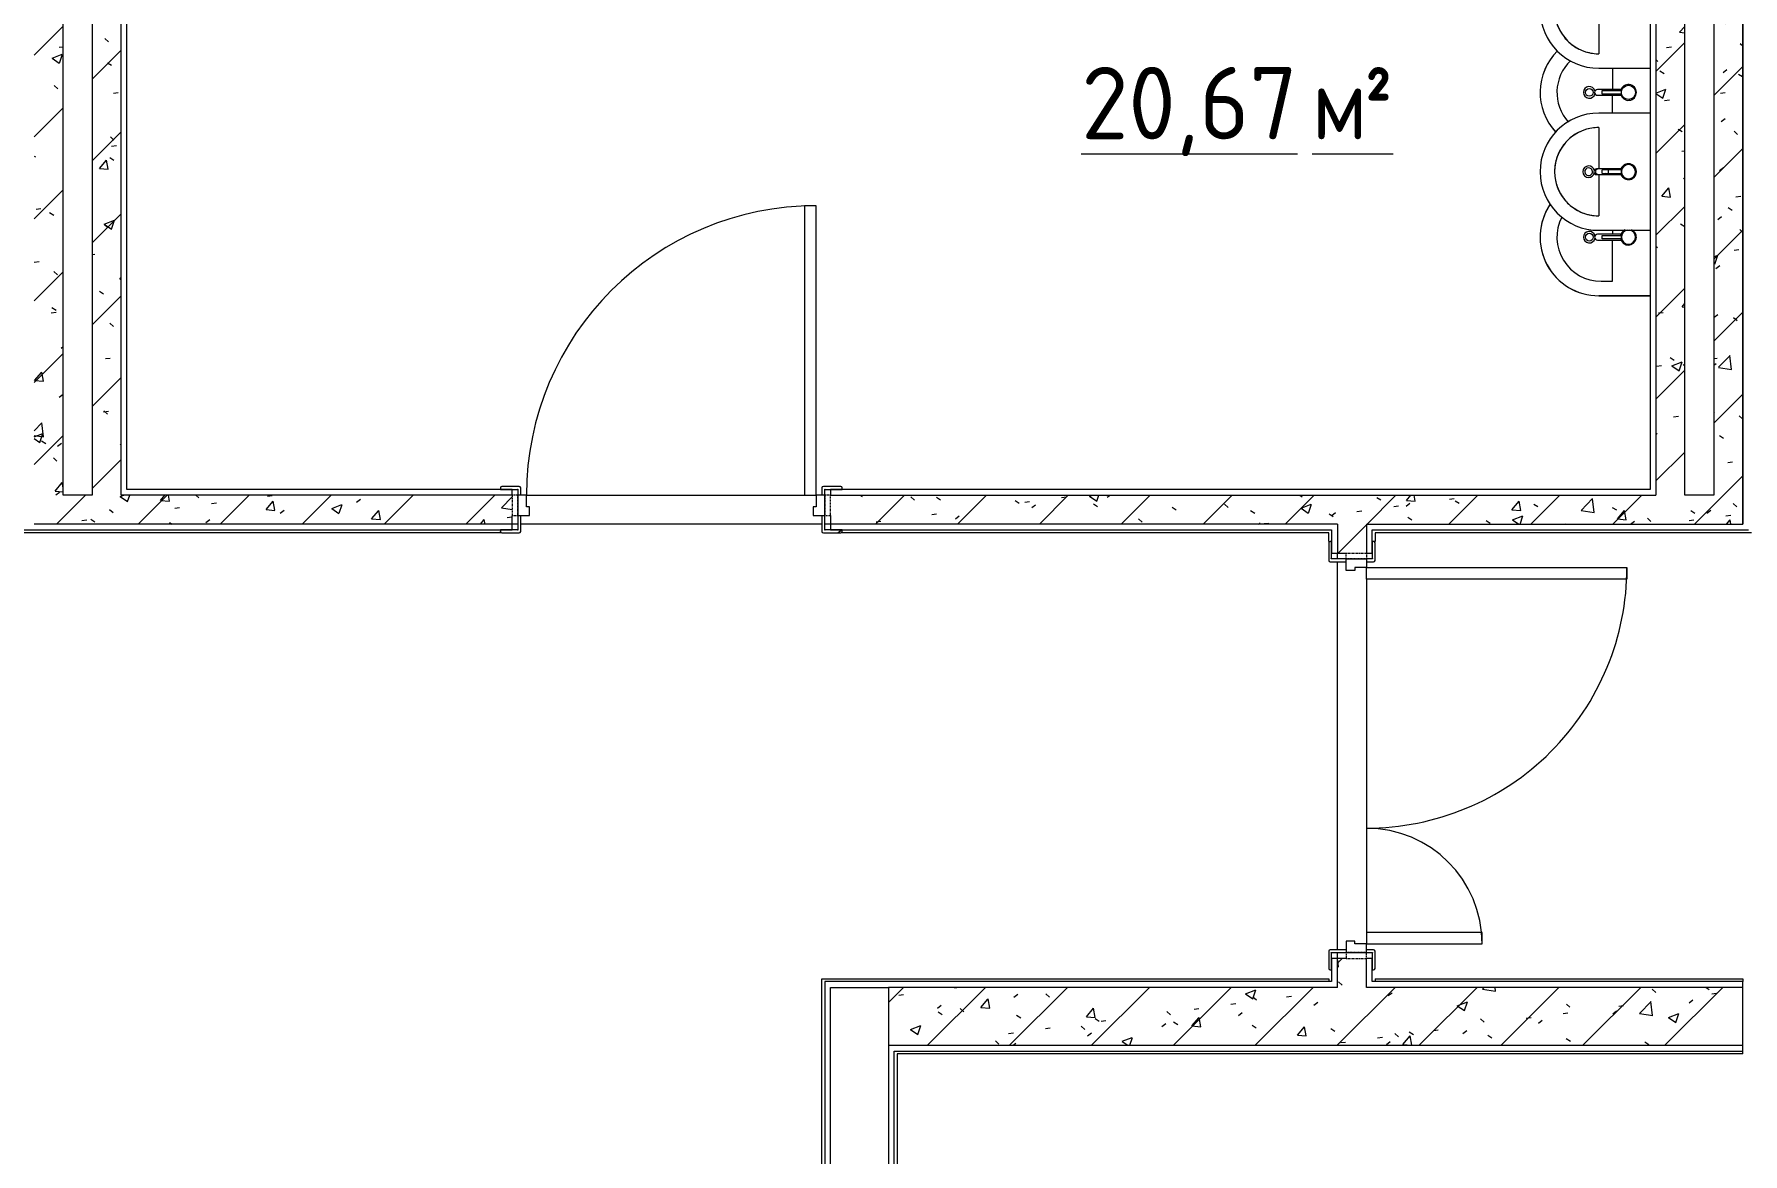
# Model space of a CAD drawing. Header units: millimetres. Extents: x -584918 to 2941280, y 3000189 to 4229862.
# Drawn here: x -445285 to -439385, y 3677900 to 3681767 of the extents above; entities that cross this region are included whole.
import ezdxf

# ---------------------------------------------------------------- set-up
doc = ezdxf.new("R2010")
doc.units = ezdxf.units.MM
doc.linetypes.add('ASVP_Невидимые', pattern=[5, 3, -2])
for name, color, linetype, lineweight in [('Двери', 7, 'Continuous', 0), ('Марки помещений', 7, 'Continuous', 0), ('Обобщенные модели', 7, 'Continuous', 0), ('Перекрытие', 7, 'Continuous', 0), ('Сантехника', 7, 'Continuous', 0), ('Стены внутренние', 7, 'Continuous', 0), ('Стены несущие', 7, 'Continuous', 0), ('Стены отделка', 7, 'Continuous', 0)]:
    doc.layers.add(name, color=color, linetype=linetype, lineweight=lineweight)
doc.styles.add('GOST Common_2', font='', dxfattribs={"height": 500})
doc.styles.add('GOST Common_3', font='', dxfattribs={"width": 0.9, "height": 500})
doc.styles.get('GOST Common_2').set_extended_font_data('GOST Common')
doc.styles.get('GOST Common_3').set_extended_font_data('GOST Common')
pattern_1 = [(45, (-437515.92, 3663725.22), (-141.4214, 141.4214), [])]
pattern_2 = [(50, (-437515.92, 3663725.22), (364.368, -31.8783), [38.1, -419.1]), (355, (-437515.92, 3663725.2), (-70.486, 382.1133), [30.48, -335.28]), (100.451, (-437485.56, 3663722.56), (293.885, 350.2334), [32.38, -356.18]), (46.184, (-437515.92, 3663826.8), (542.1585, -84.086), [57.15, -628.65]), (96.636, (-437470.74, 3663819.8), (474.805, 494.855), [48.57, -534.27]), (351.184, (-437515.9, 3663826.8), (474.81, 494.85), [45.72, -502.92]), (21, (-437465.12, 3663801.42), (303.2285, -204.5305), [38.1, -419.1]), (326, (-437465.12, 3663801.4), (123.604, 368.376), [30.48, -335.28]), (71.451, (-437439.86, 3663784.37), (426.834, 163.843), [32.38, -356.18]), (37.5, (-437515.92, 3663725.22), (6.17665, 169.11015), [16.764, -314.452, 16.764, -323.596, -336.55]), (37.5, (-437515.92, 3663725.22), (6.17665, 169.11015), [-671.576, 16.764, -319.786]), (7.5, (-437515.92, 3663725.22), (133.6389, 200.3615), [16.764, -177.292, 16.764, -306.832, -128.27]), (7.5, (-437515.92, 3663725.22), (133.6389, 200.3615), [-517.652, 16.764, -111.506]), (327.5, (-437629.21, 3663725.22), (271.1818, -11.4584), [16.764, -110.236, 16.764, -379.476, -525.78]), (327.5, (-437629.21, 3663725.22), (271.1818, -11.4584), [-523.24, 16.764, -509.016]), (317.5, (-437680, 3663725.22), (296.2585, 50.8528), [16.764, -148.336, 16.764, -246.38, -373.38]), (317.5, (-437680, 3663725.22), (296.2585, 50.8528), [-428.244, 16.764, -356.616])]

# ---------------------------------------------------------------- blocks, each defined once
blk = doc.blocks.new('ADSK_УмывальникДетский_Полукруглый_Керамический_ГОСТ30493-96 _ копия - 2-ой величины-V109-АР Этаж 01')
at = {"layer": 'Сантехника', "color": 9, "true_color": 0xe1b7aa}
for p, q in [((-2189.1, 18329.2), (-2366.6, 18329.2)), ((-2366.6, 18279.2), (-2366.6, 18136.6)), ((-2366.6, 18116.6), (-2366.6, 17974.2)), ((-2366.6, 17924.2), (-2189.1, 17924.2))]:
    blk.add_line(p, q, dxfattribs=at)
at = {"layer": 'Сантехника', "color": 9, "true_color": 0xe1b7aa, "flags": 128}
blk.add_lwpolyline([(-2366.6, 18279.2), (-2372.7, 18279), (-2378.8, 18278.7), (-2384.9, 18278.1), (-2390.9, 18277.2), (-2396.9, 18276.1), (-2402.9, 18274.8), (-2408.7, 18273.2), (-2414.6, 18271.4), (-2420.3, 18269.4), (-2426, 18267.1), (-2431.6, 18264.6), (-2437, 18261.9), (-2442.4, 18259), (-2447.6, 18255.9), (-2452.7, 18252.5), (-2457.7, 18249), (-2462.5, 18245.2), (-2467.2, 18241.3), (-2471.7, 18237.2), (-2476, 18232.9), (-2480.2, 18228.4), (-2484.1, 18223.8), (-2487.9, 18219), (-2491.5, 18214.1), (-2494.9, 18209.1), (-2498.1, 18203.9), (-2501.1, 18198.5), (-2503.9, 18193.1), (-2506.4, 18187.6), (-2508.7, 18181.9), (-2510.8, 18176.2), (-2512.7, 18170.4), (-2514.3, 18164.5), (-2515.7, 18158.6), (-2516.9, 18152.6), (-2517.8, 18146.5), (-2518.5, 18140.5), (-2518.9, 18134.4), (-2519.1, 18128.3), (-2519, 18122.2), (-2518.7, 18116.1), (-2518.2, 18110), (-2517.4, 18104), (-2516.4, 18098), (-2515.1, 18092), (-2513.6, 18086.1), (-2511.9, 18080.3), (-2509.9, 18074.5), (-2507.7, 18068.8), (-2505.3, 18063.2), (-2502.6, 18057.7), (-2499.8, 18052.3), (-2496.7, 18047.1), (-2493.4, 18041.9), (-2489.9, 18036.9), (-2486.2, 18032.1), (-2482.3, 18027.3), (-2478.3, 18022.8), (-2474, 18018.4), (-2469.6, 18014.2), (-2465, 18010.2), (-2460.3, 18006.3), (-2455.4, 18002.7), (-2450.4, 17999.2), (-2445.2, 17996), (-2439.9, 17992.9), (-2434.5, 17990.1), (-2429, 17987.5), (-2423.4, 17985.1), (-2417.7, 17983), (-2411.9, 17981), (-2406, 17979.3), (-2400.1, 17977.9), (-2394.1, 17976.7), (-2388.1, 17975.7), (-2382.1, 17974.9), (-2376, 17974.4), (-2369.9, 17974.2), (-2366.6, 17974.2)], dxfattribs=at)
at = {"layer": 'Сантехника', "color": 9, "true_color": 0xe1b7aa}
for centre, radius, start, end in [((-2366.6, 18126.7), 202.5, 90, 270), ((-2366.6, 18126.7), 152.5, 90, 270), ((-2401.6, 18126.7), 20, 90, 270), ((-2401.6, 18126.7), 20, 15, 90), ((-2401.6, 18126.7), 20, 270, 345)]:
    blk.add_arc(centre, radius, start, end, dxfattribs=at)
blk = doc.blocks.new('ADSK_УмывальникДетский_Полукруглый_Керамический_ГОСТ30493-96 _ копия - 2-ой величины-V112-АР Этаж 01')
at = {"layer": 'Сантехника', "color": 9, "true_color": 0xe1b7aa}
for p, q in [((-2189.1, 17769.2), (-2366.6, 17769.2)), ((-2366.6, 17719.2), (-2366.6, 17576.6)), ((-2366.6, 17556.7), (-2366.6, 17414.2)), ((-2366.6, 17364.2), (-2189.1, 17364.2))]:
    blk.add_line(p, q, dxfattribs=at)
at = {"layer": 'Сантехника', "color": 9, "true_color": 0xe1b7aa, "flags": 128}
blk.add_lwpolyline([(-2366.6, 17719.2), (-2372.7, 17719), (-2378.8, 17718.7), (-2384.9, 17718.1), (-2390.9, 17717.2), (-2396.9, 17716.1), (-2402.9, 17714.8), (-2408.7, 17713.2), (-2414.6, 17711.4), (-2420.3, 17709.4), (-2426, 17707.1), (-2431.6, 17704.6), (-2437, 17701.9), (-2442.4, 17699), (-2447.6, 17695.9), (-2452.7, 17692.5), (-2457.7, 17689), (-2462.5, 17685.2), (-2467.2, 17681.3), (-2471.7, 17677.2), (-2476, 17672.9), (-2480.2, 17668.4), (-2484.1, 17663.8), (-2487.9, 17659), (-2491.5, 17654.1), (-2494.9, 17649.1), (-2498.1, 17643.9), (-2501.1, 17638.5), (-2503.9, 17633.1), (-2506.4, 17627.6), (-2508.7, 17621.9), (-2510.8, 17616.2), (-2512.7, 17610.4), (-2514.3, 17604.5), (-2515.7, 17598.6), (-2516.9, 17592.6), (-2517.8, 17586.5), (-2518.5, 17580.5), (-2518.9, 17574.4), (-2519.1, 17568.3), (-2519, 17562.2), (-2518.7, 17556.1), (-2518.2, 17550), (-2517.4, 17544), (-2516.4, 17538), (-2515.1, 17532), (-2513.6, 17526.1), (-2511.9, 17520.3), (-2509.9, 17514.5), (-2507.7, 17508.8), (-2505.3, 17503.2), (-2502.6, 17497.7), (-2499.8, 17492.3), (-2496.7, 17487.1), (-2493.4, 17481.9), (-2489.9, 17476.9), (-2486.2, 17472.1), (-2482.3, 17467.3), (-2478.3, 17462.8), (-2474, 17458.4), (-2469.6, 17454.2), (-2465, 17450.2), (-2460.3, 17446.3), (-2455.4, 17442.7), (-2450.4, 17439.2), (-2445.2, 17436), (-2439.9, 17432.9), (-2434.5, 17430.1), (-2429, 17427.5), (-2423.4, 17425.1), (-2417.7, 17423), (-2411.9, 17421), (-2406, 17419.3), (-2400.1, 17417.9), (-2394.1, 17416.7), (-2388.1, 17415.7), (-2382.1, 17414.9), (-2376, 17414.4), (-2369.9, 17414.2), (-2366.6, 17414.2)], dxfattribs=at)
at = {"layer": 'Сантехника', "color": 9, "true_color": 0xe1b7aa}
for centre, radius, start, end in [((-2366.6, 17566.7), 202.5, 90, 270), ((-2366.6, 17566.7), 152.5, 90, 270), ((-2401.6, 17566.7), 20, 90, 270), ((-2401.6, 17566.7), 20, 15, 90), ((-2401.6, 17566.7), 20, 270, 345)]:
    blk.add_arc(centre, radius, start, end, dxfattribs=at)
blk = doc.blocks.new('ADSK_Смеситель_ГОСТ25809-96 - Для умывальника_Однорукояточный-V113-АР Этаж 01')
at = {"layer": 'Сантехника', "color": 253, "true_color": 0xaaaaaa}
for p, q in [((-2370.2, 17576.7), (-2374.1, 17576.7)), ((-2374.1, 17556.7), (-2370.2, 17556.7)), ((-2347.5, 17576.7), (-2370.2, 17576.7)), ((-2370.2, 17556.7), (-2347.5, 17556.7)), ((-2334.4, 17572.7), (-2355.1, 17572.7)), ((-2355.1, 17571.7), (-2355.1, 17572.7)), ((-2355.1, 17572.7), (-2355.1, 17571.7)), ((-2355.1, 17561.7), (-2355.1, 17571.7)), ((-2355.1, 17561.7), (-2355.1, 17560.7)), ((-2355.1, 17560.7), (-2355.1, 17561.7)), ((-2355.1, 17560.7), (-2334.4, 17560.7)), ((-2289.3, 17576.7), (-2347.5, 17576.7)), ((-2347.5, 17556.7), (-2289.3, 17556.7)), ((-2288.7, 17572.7), (-2334.4, 17572.7)), ((-2334.4, 17560.7), (-2288.7, 17560.7)), ((-2334.3, 17571.7), (-2334.3, 17561.7))]:
    blk.add_line(p, q, dxfattribs=at)
for radius, start, end in [(27.5, 90, 168.92236), (27.5, 135, 168.02326), (24.5, 90, 270), (27.5, 115.63044, 126.68809), (27.5, 90, 108.02305), (27.5, 71.97695, 90), (27.5, 270, 90), (24.5, 270, 90), (27.5, 53.31191, 66.6878), (27.5, 11.97674, 45), (27.5, 191.0769, 270), (27.5, 191.97737, 225), (24.5, 165, 169.77016), (24.5, 165, 169.77016), (24.5, 190.22984, 195), (24.5, 190.22984, 195), (27.5, 233.31278, 246.68867), (27.5, 251.97766, 270), (27.5, 270, 288.02234), (27.5, 293.31133, 306.68722), (27.5, 315, 348.02263), (27.5, 353.31162, 6.68751)]:
    blk.add_arc((-2264.1, 17566.7), radius, start, end, dxfattribs=at)
for start_param, end_param in [(0, 1.570796), (1.570796, 3.141593)]:
    blk.add_ellipse((-2374.1, 17566.7), major_axis=(0, 10), ratio=0.965926, start_param=start_param, end_param=end_param, dxfattribs=at)
for points, knots in [([(-2377.3, 17566.7), (-2377.3, 17567.5), (-2377.2, 17568.8), (-2376.8, 17570.5), (-2376.4, 17571.7), (-2375.9, 17572.6), (-2375.5, 17573.3), (-2375.1, 17573.9), (-2374.5, 17574.6), (-2373.9, 17575.2), (-2373.3, 17575.6), (-2372.9, 17575.9), (-2372.5, 17576.1), (-2372.1, 17576.3), (-2371.6, 17576.5), (-2371.1, 17576.6), (-2370.7, 17576.6), (-2370.4, 17576.7), (-2370.2, 17576.7)], [0, 0, 0, 0, 0.0833333, 0.125, 0.1666667, 0.2083333, 0.2291667, 0.25, 0.2916667, 0.3333333, 0.3541667, 0.375, 0.3958333, 0.4166667, 0.4375, 0.4583333, 0.4791667, 0.5, 0.5, 0.5, 0.5]), ([(-2370.2, 17556.7), (-2370.4, 17556.7), (-2370.7, 17556.7), (-2371.1, 17556.7), (-2371.6, 17556.8), (-2372.1, 17557), (-2372.5, 17557.2), (-2372.9, 17557.4), (-2373.3, 17557.7), (-2373.8, 17558), (-2374.2, 17558.3), (-2374.7, 17558.8), (-2375.1, 17559.4), (-2375.5, 17560.1), (-2375.9, 17560.7), (-2376.4, 17561.6), (-2376.8, 17562.8), (-2377.2, 17564.5), (-2377.3, 17565.8), (-2377.3, 17566.7)], [0.5, 0.5, 0.5, 0.5, 0.5208333, 0.5416667, 0.5625, 0.5833333, 0.6041667, 0.625, 0.6458333, 0.6666667, 0.6875, 0.7083333, 0.75, 0.7708333, 0.7916667, 0.8333333, 0.875, 0.9166667, 1, 1, 1, 1]), ([(-2343.8, 17571.7), (-2344.2, 17573.2), (-2345, 17575.1), (-2346.4, 17576.4), (-2347.1, 17576.7), (-2347.5, 17576.7)], [0.1666667, 0.1666667, 0.1666667, 0.1666667, 0.3333333, 0.4166667, 0.5, 0.5, 0.5, 0.5]), ([(-2334.8, 17572.7), (-2334.8, 17572.7), (-2334.8, 17572.6), (-2334.8, 17572.5), (-2334.9, 17572.4), (-2334.9, 17572.1), (-2334.9, 17571.8), (-2334.9, 17571.7)], [0, 0, 0, 0, 0.166667, 0.333333, 0.5, 0.666667, 1, 1, 1, 1]), ([(-2334.4, 17560.7), (-2334.4, 17560.7), (-2334.3, 17560.7), (-2334.3, 17560.8), (-2334.3, 17560.9), (-2334.3, 17561.2), (-2334.3, 17561.5), (-2334.3, 17561.7)], [0, 0, 0, 0, 0.166667, 0.333333, 0.5, 0.666667, 1, 1, 1, 1]), ([(-2287.7, 17573.3), (-2287.7, 17573.3), (-2287.7, 17573.1), (-2287.8, 17572.7), (-2288, 17572.1), (-2288.1, 17571.5), (-2288.2, 17571.2)], [0.77430556, 0.77430556, 0.77430556, 0.77430556, 0.78298611, 0.79166667, 0.82638889, 0.86111111, 0.86111111, 0.86111111, 0.86111111]), ([(-2288.2, 17562.1), (-2288.1, 17561.9), (-2288, 17561.4), (-2287.9, 17560.8), (-2287.8, 17560.4), (-2287.7, 17560.2), (-2287.7, 17560.1)], [0.13888889, 0.13888889, 0.13888889, 0.13888889, 0.16666667, 0.19444444, 0.20833333, 0.22222222, 0.22222222, 0.22222222, 0.22222222])]:
    blk.add_open_spline(points, degree=3, knots=knots, dxfattribs=at)
for points in [[(-2347.5, 17556.7), (-2347.1, 17556.7), (-2346.4, 17556.9), (-2345.3, 17557.9), (-2344.4, 17559.5), (-2344, 17560.9), (-2343.8, 17561.7)], [(-2334.9, 17561.7), (-2334.9, 17561.5), (-2334.9, 17561.1), (-2334.8, 17560.8), (-2334.8, 17560.7), (-2334.8, 17560.7)], [(-2334.3, 17571.7), (-2334.3, 17571.8), (-2334.3, 17572.2), (-2334.3, 17572.6), (-2334.3, 17572.7), (-2334.4, 17572.7)], [(-2288.8, 17571.7), (-2289.1, 17570), (-2289.5, 17566.7), (-2289.1, 17563.3), (-2288.8, 17561.7)], [(-2289.2, 17572.5), (-2289.2, 17572.6), (-2289.1, 17572.6), (-2289.1, 17572.7), (-2289.1, 17572.7)], [(-2289.1, 17560.7), (-2289.1, 17560.7), (-2289.1, 17560.7), (-2289.1, 17560.7)], [(-2288.7, 17572.6), (-2288.7, 17572.6), (-2288.7, 17572.5), (-2288.7, 17572.4), (-2288.7, 17572.2), (-2288.8, 17571.9), (-2288.8, 17571.7), (-2288.8, 17571.7)], [(-2288.8, 17561.7), (-2288.8, 17561.6), (-2288.8, 17561.4), (-2288.7, 17561.2), (-2288.7, 17560.9), (-2288.7, 17560.8), (-2288.7, 17560.7), (-2288.7, 17560.7)]]:
    blk.add_open_spline(points, degree=3, dxfattribs=at)
blk = doc.blocks.new('ADSK_СифонБутылочный_ГОСТ23289-94 - Для умывальника_Вертикальный выпуск_DN40-V114-АР Этаж 01')
at = {"layer": 'Сантехника', "color": 253, "true_color": 0xaaaaaa}
for radius, start, end in [(20, 158.285, 163.48759), (20, 158.285, 163.48759), (13.3, 0, 180), (13.3, 180, 0), (20, 338.285, 343.48759), (20, 338.285, 343.48759)]:
    blk.add_arc((0, 0), radius, start, end, dxfattribs=at)
blk = doc.blocks.new('ВК_Домодедово_rvt-1-АР Этаж 01')
at = {"layer": 'Сантехника', "color": 253, "lineweight": 9, "true_color": 0xaaaaaa}
for name in ['ADSK_УмывальникДетский_Полукруглый_Керамический_ГОСТ30493-96 _ копия - 2-ой величины-V109-АР Этаж 01', 'ADSK_УмывальникДетский_Полукруглый_Керамический_ГОСТ30493-96 _ копия - 2-ой величины-V112-АР Этаж 01', 'ADSK_Смеситель_ГОСТ25809-96 - Для умывальника_Однорукояточный-V113-АР Этаж 01']:
    blk.add_blockref(name, (0, 0), dxfattribs=at)
at = {"layer": 'Сантехника', "color": 253, "lineweight": 9, "true_color": 0xaaaaaa, "rotation": 47.99999999995935}
blk.add_blockref('ADSK_СифонБутылочный_ГОСТ23289-94 - Для умывальника_Вертикальный выпуск_DN40-V114-АР Этаж 01', (-2401.6, 17566.7), dxfattribs=at)
blk = doc.blocks.new('ASVP_ДверьДеревянная_2 полотна - Межкомнатная 1300х2000h_полотна_ Г Пр _1220 в свету_-7523522-АР Этаж 01')
at = {"layer": 'Двери', "lineweight": 18}
for p, q in [((-650, 950), (-610, 950)), ((-650, 50), (-650, 950)), ((-610, 950), (-610, 50)), ((650, 450), (610, 450)), ((610, 450), (610, 50)), ((650, 50), (650, 450)), ((-680, 50), (-650, 50)), ((-680, -20), (-680, 50)), ((-610, 50), (-650, 50)), ((-650, 50), (-650, 10)), ((-650, 10), (-640, 10)), ((-640, 10), (-640, -20)), ((610, 50), (650, 50)), ((650, 10), (640, 10)), ((640, 10), (640, -20)), ((680, 50), (650, 50)), ((650, 50), (650, 10)), ((680, -20), (680, 50)), ((-640, -20), (-680, -20)), ((640, -20), (680, -20))]:
    blk.add_line(p, q, dxfattribs=at)
at = {"layer": 'Двери', "linetype": 'ASVP_Невидимые', "lineweight": 18}
for p, q in [((-700, 50), (-680, 50)), ((-700, -20), (-700, 50)), ((-680, 50), (-680, -20)), ((700, 50), (680, 50)), ((680, 50), (680, -20)), ((700, -20), (700, 50)), ((-680, -20), (-700, -20)), ((680, -20), (700, -20))]:
    blk.add_line(p, q, dxfattribs=at)
at = {"layer": 'Двери'}
for centre, radius, start, end in [((-650, 50), 900, 360, 90), ((650, 50), 400, 90, 180)]:
    blk.add_arc(centre, radius, start, end, dxfattribs=at)
blk = doc.blocks.new('ASVP_ДверьДеревянная_1 полотно - Санузел 1000х2000h_полотно_ Г Л _950 в свету_-7525979-АР Этаж 01')
at = {"layer": 'Двери', "lineweight": 18}
for p, q in [((500, 1050), (460, 1050)), ((460, 1050), (460, 50)), ((500, 50), (500, 1050)), ((-500, 50), (-530, 50)), ((-530, 50), (-530, -20)), ((-500, 10), (-500, 50)), ((-490, 10), (-500, 10)), ((-490, -20), (-490, 10)), ((460, 50), (500, 50)), ((500, 10), (490, 10)), ((490, 10), (490, -20)), ((530, 50), (500, 50)), ((500, 50), (500, 10)), ((530, -20), (530, 50)), ((-530, -20), (-490, -20)), ((490, -20), (530, -20))]:
    blk.add_line(p, q, dxfattribs=at)
at = {"layer": 'Двери', "linetype": 'ASVP_Невидимые', "lineweight": 18}
for p, q in [((-530, 50), (-550, 50)), ((-550, 50), (-550, -20)), ((-530, -20), (-530, 50)), ((550, 50), (530, 50)), ((530, 50), (530, -20)), ((550, -20), (550, 50)), ((-550, -20), (-530, -20)), ((530, -20), (550, -20))]:
    blk.add_line(p, q, dxfattribs=at)
at = {"layer": 'Двери'}
blk.add_arc((500, 50), 1000, 90, 180, dxfattribs=at)
blk = doc.blocks.new('ASVP_НАЛИЧНИК МДФ_Двери - Наличник дверной МДФ-V55-АР Этаж 01')
at = {"layer": 'Обобщенные модели'}
h = blk.add_hatch(dxfattribs=at)
h.set_pattern_fill('FP_27', color=256, style=0, pattern_type=2)
h.set_pattern_definition([(216.87, (5735.7, -15912.83), (1249.4985, 833.00223), [208.25, -1874.25]), (206.565, (5985.6, -16037.78), (-416.4998, -416.5), [465.661, -465.661]), (198.435, (5985.6, -16246.03), (-832.9995, -416.5009), [263.418, -1053.671])])
h.paths.add_polyline_path([(585, -10), (588.5, -8.5), (590, -5), (590, 0), (530, 0), (530, 50), (520, 50), (520, -5), (521.5, -8.5), (525, -10), (550, -10)])
h.paths.add_polyline_path([(-530, -10), (-525, -10), (-521.5, -8.5), (-520, -5), (-520, 50), (-530, 50), (-531, 0), (-590, -1), (-590, -5), (-588.5, -8.5), (-585, -10), (-531, -10)])
for p, q in [((-531, 0), (-590, 0)), ((-590, 0), (-590, -5)), ((-531, -1), (-531, 0)), ((-530, 50), (-530, -1)), ((-520, -5), (-520, 50)), ((520, 50), (520, -5)), ((530, -1), (530, 50)), ((590, 0), (531, 0)), ((531, 0), (531, -1)), ((590, -5), (590, 0)), ((-585, -10), (-525, -10)), ((-530, -1), (-531, -1)), ((525, -10), (585, -10)), ((531, -1), (530, -1))]:
    blk.add_line(p, q, dxfattribs=at)
for centre, start, end in [((-585, -5), 180, 270), ((-525, -5), 270, 360), ((525, -5), 180, 270), ((585, -5), 270, 360)]:
    blk.add_arc(centre, 5, start, end, dxfattribs=at)
blk = doc.blocks.new('ASVP_НАЛИЧНИК МДФ_Двери - Наличник дверной МДФ-V56-АР Этаж 01')
at = {"layer": 'Обобщенные модели'}
for p, q in [((-531, 0), (-590, 0)), ((-590, 0), (-590, -5)), ((-531, -1), (-531, 0)), ((-530, 20), (-530, -1)), ((-520, -5), (-520, 20)), ((520, 20), (520, -5)), ((530, -1), (530, 20)), ((590, 0), (531, 0)), ((531, 0), (531, -1)), ((590, -5), (590, 0)), ((-585, -10), (-525, -10)), ((-530, -1), (-531, -1)), ((525, -10), (585, -10)), ((531, -1), (530, -1))]:
    blk.add_line(p, q, dxfattribs=at)
for centre, start, end in [((-585, -5), 180, 270), ((-525, -5), 270, 360), ((525, -5), 180, 270), ((585, -5), 270, 360)]:
    blk.add_arc(centre, 5, start, end, dxfattribs=at)
blk = doc.blocks.new('ASVP_НАЛИЧНИК МДФ_Двери - Наличник дверной МДФ-7523534-АР Этаж 01')
at = {"layer": 'Обобщенные модели'}
for p, q in [((-681, 0), (-740, 0)), ((-740, 0), (-740, -5)), ((-681, -1), (-681, 0)), ((-680, 50), (-680, -1)), ((-670, -5), (-670, 50)), ((670, 50), (670, -5)), ((680, -1), (680, 50)), ((740, 0), (681, 0)), ((681, 0), (681, -1)), ((740, -5), (740, 0)), ((-735, -10), (-675, -10)), ((-680, -1), (-681, -1)), ((675, -10), (735, -10)), ((681, -1), (680, -1))]:
    blk.add_line(p, q, dxfattribs=at)
for centre, start, end in [((-735, -5), 180, 270), ((-675, -5), 270, 360), ((675, -5), 180, 270), ((735, -5), 270, 360)]:
    blk.add_arc(centre, 5, start, end, dxfattribs=at)
blk = doc.blocks.new('ASVP_НАЛИЧНИК МДФ_Двери - Наличник дверной МДФ-7488626-АР Этаж 01')
at = {"layer": 'Обобщенные модели'}
for p, q in [((-681, 0), (-740, 0)), ((-740, 0), (-740, -5)), ((-681, -1), (-681, 0)), ((-680, 20), (-680, -1)), ((-670, -5), (-670, 20)), ((670, 20), (670, -5)), ((680, -1), (680, 20)), ((740, 0), (681, 0)), ((681, 0), (681, -1)), ((740, -5), (740, 0)), ((-735, -10), (-675, -10)), ((-680, -1), (-681, -1)), ((675, -10), (735, -10)), ((681, -1), (680, -1))]:
    blk.add_line(p, q, dxfattribs=at)
for centre, start, end in [((-735, -5), 180, 270), ((-675, -5), 270, 360), ((675, -5), 180, 270), ((735, -5), 270, 360)]:
    blk.add_arc(centre, 5, start, end, dxfattribs=at)
blk = doc.blocks.new('ASVP_2D_Раковина - Раковина 405х380 _детская_-V207-АР Этаж 01')
at = {"layer": 'Сантехника'}
for p, q in [((93.4, -10), (93.4, -187.5)), ((93.4, -187.5), (93.4, -10)), ((-119.1, -110.6), (-119.1, -191.9)), ((-115.1, -176), (-115.1, -109.6)), ((-103.1, -109.6), (-103.1, -176)), ((-99.1, -191.9), (-99.1, -110.6)), ((-132.6, -140), (-119.1, -140)), ((-103.1, -176), (-115.1, -176)), ((43.4, -140), (-99.1, -140)), ((43.4, -179.3), (43.4, -140))]:
    blk.add_line(p, q, dxfattribs=at)
blk.add_circle((-109.1, -220), 13.3, dxfattribs=at)
for centre, radius, start, end in [((-109.1, -85), 27.5, 282.60226, 156.14965), ((-109.1, -85), 27.5, 205.50069, 257.39574), ((-109.1, -85), 24.5, 185.86025, 174.13975), ((-109.1, -85), 25.3, 256.2911, 283.70672), ((-109.1, -187.5), 202.5, 236.02538, 0), ((-109.1, -187.5), 202.5, 236.29992, 0), ((-109.1, -179.3), 152.5, 242.87873, 360), ((-109.1, -220), 20, 104.14377, 75.85623), ((-109.1, -191.9), 10, 180, 360)]:
    blk.add_arc(centre, radius, start, end, dxfattribs=at)
blk = doc.blocks.new('ASVP_2D_Раковина - Раковина 405х380 _детская_-V208-АР Этаж 01')
at = {"layer": 'Сантехника'}
for p, q in [((-119.1, -110.6), (-119.1, -191.9)), ((-115.1, -176), (-115.1, -109.6)), ((-103.1, -109.6), (-103.1, -176)), ((-99.1, -191.9), (-99.1, -110.6)), ((-192.6, -140), (-119.1, -140)), ((-103.1, -176), (-115.1, -176)), ((-37.6, -140), (-99.1, -140))]:
    blk.add_line(p, q, dxfattribs=at)
for centre, radius in [((-109.1, -85), 24.5), ((-109.1, -220), 13.3)]:
    blk.add_circle(centre, radius, dxfattribs=at)
for centre, radius, start, end in [((-109.1, -85), 27.5, 282.60226, 257.39574), ((-109.1, -85), 25.3, 256.2911, 283.70672), ((-109.1, -220), 20, 104.14377, 75.85623), ((-109.1, -191.9), 10, 180, 360), ((-109.1, -179.3), 152.5, 224.06855, 312.14468), ((-109.1, -187.5), 202.5, 224.75021, 312.96582), ((-109.1, -187.5), 202.5, 224.77476, 312.92685)]:
    blk.add_arc(centre, radius, start, end, dxfattribs=at)

msp = doc.modelspace()

# ---------------------------------------------------------------- hatches: boundary and pattern name
at = {"layer": 'Стены внутренние'}
h = msp.add_hatch(dxfattribs=at)
h.set_pattern_fill('FP_1', color=256, style=0, pattern_type=2)
h.set_pattern_definition(pattern_1)
h.paths.add_polyline_path([(-445285.026, 3680074.55), (-445185.026, 3680074.55), (-445185.026, 3684824.55), (-445285.026, 3684824.55), (-445285.026, 3680174.55)])
h.paths.add_polyline_path([(-445187.994, 3685624.55), (-445185.026, 3685624.55), (-445185.026, 3685676.154), (-445285.026, 3685676.154), (-445285.026, 3685624.55), (-445190.983, 3685624.55)])
h = msp.add_hatch(dxfattribs=at)
h.set_pattern_fill('FP_2', color=256, style=0, pattern_type=2)
h.set_pattern_definition(pattern_2)
h.paths.add_polyline_path([(-445285.026, 3680074.55), (-445185.026, 3680074.55), (-445185.026, 3684824.55), (-445285.026, 3684824.55), (-445285.026, 3680174.55)])
h.paths.add_polyline_path([(-445187.994, 3685624.55), (-445185.026, 3685624.55), (-445185.026, 3685676.154), (-445285.026, 3685676.154), (-445285.026, 3685624.55), (-445190.983, 3685624.55)])
h = msp.add_hatch(dxfattribs=at)
h.set_pattern_fill('FP_1', color=256, style=0, pattern_type=2)
h.set_pattern_definition(pattern_1)
h.paths.add_polyline_path([(-439385.026, 3680174.55), (-439385.026, 3684745.914), (-439485.026, 3684786.213), (-439485.026, 3680174.55), (-439438.151, 3680174.55)])
h = msp.add_hatch(dxfattribs=at)
h.set_pattern_fill('FP_2', color=256, style=0, pattern_type=2)
h.set_pattern_definition(pattern_2)
h.paths.add_polyline_path([(-439385.026, 3680174.55), (-439385.026, 3684745.914), (-439485.026, 3684786.213), (-439485.026, 3680174.55), (-439438.151, 3680174.55)])
h = msp.add_hatch(dxfattribs=at)
h.set_pattern_fill('FP_1', color=256, style=0, pattern_type=2)
h.set_pattern_definition(pattern_1)
h.paths.add_polyline_path([(-445085.026, 3680174.55), (-444985.026, 3680174.55), (-444985.026, 3684474.55), (-445085.026, 3684474.55), (-445085.026, 3680667.292)])
h = msp.add_hatch(dxfattribs=at)
h.set_pattern_fill('FP_2', color=256, style=0, pattern_type=2)
h.set_pattern_definition(pattern_2)
h.paths.add_polyline_path([(-445085.026, 3680174.55), (-444985.026, 3680174.55), (-444985.026, 3684474.55), (-445085.026, 3684474.55), (-445085.026, 3680667.292)])
h = msp.add_hatch(dxfattribs=at)
h.set_pattern_fill('FP_1', color=256, style=0, pattern_type=2)
h.set_pattern_definition(pattern_1)
h.paths.add_polyline_path([(-439685.026, 3680174.55), (-439585.026, 3680174.55), (-439585.026, 3684474.55), (-439685.026, 3684474.55), (-439685.026, 3680384.228)])
h = msp.add_hatch(dxfattribs=at)
h.set_pattern_fill('FP_2', color=256, style=0, pattern_type=2)
h.set_pattern_definition(pattern_2)
h.paths.add_polyline_path([(-439685.026, 3680174.55), (-439585.026, 3680174.55), (-439585.026, 3684474.55), (-439685.026, 3684474.55), (-439685.026, 3680384.228)])
h = msp.add_hatch(dxfattribs=at)
h.set_pattern_fill('FP_1', color=256, style=0, pattern_type=2)
h.set_pattern_definition(pattern_1)
h.paths.add_polyline_path([(-439385.026, 3680074.55), (-439385.026, 3680174.55), (-442535.026, 3680174.55), (-442535.026, 3680074.55), (-439485.026, 3680074.55)])
h.paths.add_polyline_path([(-443635.026, 3680074.55), (-443635.026, 3680174.55), (-445185.026, 3680174.55), (-445185.026, 3680074.55), (-444049.497, 3680074.55)])
h = msp.add_hatch(dxfattribs=at)
h.set_pattern_fill('FP_2', color=256, style=0, pattern_type=2)
h.set_pattern_definition(pattern_2)
h.paths.add_polyline_path([(-439385.026, 3680074.55), (-439385.026, 3680174.55), (-442535.026, 3680174.55), (-442535.026, 3680074.55), (-439485.026, 3680074.55)])
h.paths.add_polyline_path([(-443635.026, 3680074.55), (-443635.026, 3680174.55), (-445185.026, 3680174.55), (-445185.026, 3680074.55), (-444049.497, 3680074.55)])
h = msp.add_hatch(dxfattribs=at)
h.set_pattern_fill('FP_1', color=256, style=0, pattern_type=2)
h.set_pattern_definition(pattern_1)
h.paths.add_polyline_path([(-440685.026, 3678474.55), (-440685.026, 3678574.55), (-440785.026, 3678574.55), (-440785.026, 3678474.55)])
h.paths.add_polyline_path([(-440755.026, 3679974.55), (-440685.026, 3679974.55), (-440685.026, 3680074.55), (-440785.026, 3680074.55), (-440785.026, 3679974.55), (-440783.351, 3679974.55)])
h = msp.add_hatch(dxfattribs=at)
h.set_pattern_fill('FP_2', color=256, style=0, pattern_type=2)
h.set_pattern_definition(pattern_2)
h.paths.add_polyline_path([(-440685.026, 3678474.55), (-440685.026, 3678574.55), (-440785.026, 3678574.55), (-440785.026, 3678474.55)])
h.paths.add_polyline_path([(-440755.026, 3679974.55), (-440685.026, 3679974.55), (-440685.026, 3680074.55), (-440785.026, 3680074.55), (-440785.026, 3679974.55), (-440783.351, 3679974.55)])
h = msp.add_hatch(dxfattribs=at)
h.set_pattern_fill('FP_1', color=256, style=0, pattern_type=2)
h.set_pattern_definition(pattern_1)
h.paths.add_polyline_path([(-439385.026, 3678274.55), (-439385.026, 3678474.55), (-442335.026, 3678474.55), (-442335.026, 3678274.55), (-440316.759, 3678274.55)])
h = msp.add_hatch(dxfattribs=at)
h.set_pattern_fill('FP_2', color=256, style=0, pattern_type=2)
h.set_pattern_definition(pattern_2)
h.paths.add_polyline_path([(-439385.026, 3678274.55), (-439385.026, 3678474.55), (-442335.026, 3678474.55), (-442335.026, 3678274.55), (-440316.759, 3678274.55)])

# ---------------------------------------------------------------- linework, layer by layer
at = {"layer": 'Перекрытие'}
for p, q in [((-443585.026, 3680174.55), (-442625.026, 3680174.55)), ((-443615.026, 3680074.55), (-443635.026, 3680074.55)), ((-442565.026, 3680074.55), (-443605.026, 3680074.55)), ((-442535.026, 3680074.55), (-442555.026, 3680074.55)), ((-440785.026, 3679954.55), (-440785.026, 3679974.55)), ((-440785.026, 3678604.55), (-440785.026, 3679944.496)), ((-440685.026, 3679884.55), (-440685.026, 3678664.55)), ((-440785.026, 3678574.55), (-440785.026, 3678594.55))]:
    msp.add_line(p, q, dxfattribs=at)
at = {"layer": 'Стены внутренние'}
for p, q in [((-443675.026, 3680044.55), (-445945.026, 3680044.55)), ((-443675.026, 3680044.55), (-443675.026, 3680049.55)), ((-442495.026, 3680044.55), (-442495.026, 3680049.55)), ((-440815.026, 3680044.55), (-442495.026, 3680044.55)), ((-440815.026, 3680014.55), (-440815.026, 3680044.55)), ((-440815.026, 3680014.55), (-440810.026, 3680014.55)), ((-440655.026, 3680014.55), (-440660.026, 3680014.55)), ((-439355.026, 3680044.55), (-440655.026, 3680044.55)), ((-440655.026, 3680044.55), (-440655.026, 3680014.55)), ((-442565.026, 3673914.55), (-442565.026, 3678504.55)), ((-442565.026, 3678504.55), (-440815.026, 3678504.55)), ((-440815.026, 3678504.55), (-440815.026, 3678494.55)), ((-440655.026, 3678504.55), (-439385.026, 3678504.55)), ((-440655.026, 3678504.55), (-440655.026, 3678494.55)), ((-439385.026, 3678504.55), (-439385.026, 3678494.55)), ((-442305.026, 3678244.55), (-442305.026, 3673909.55)), ((-439385.026, 3678244.55), (-442305.026, 3678244.55)), ((-439385.026, 3678244.55), (-439385.026, 3678254.55))]:
    msp.add_line(p, q, dxfattribs=at)
at = {"layer": 'Стены несущие'}
for p, q in [((-445185.026, 3680174.55), (-445185.026, 3684474.55)), ((-445085.026, 3684474.55), (-445085.026, 3680174.55)), ((-439585.026, 3680174.55), (-439585.026, 3684474.55)), ((-439485.026, 3684474.55), (-439485.026, 3680174.55)), ((-444985.026, 3680174.55), (-444985.026, 3684074.55)), ((-439685.026, 3684074.55), (-439685.026, 3680174.55)), ((-439385.026, 3680074.55), (-439385.026, 3682974.55)), ((-445085.026, 3680174.55), (-445185.026, 3680174.55)), ((-443635.026, 3680174.55), (-444985.026, 3680174.55)), ((-442535.026, 3680174.55), (-439685.026, 3680174.55)), ((-439485.026, 3680174.55), (-439585.026, 3680174.55)), ((-443635.026, 3680074.55), (-445285.026, 3680074.55)), ((-443635.026, 3680074.55), (-443635.026, 3680104.55)), ((-442535.026, 3680104.55), (-442535.026, 3680074.55)), ((-440785.026, 3680074.55), (-442535.026, 3680074.55)), ((-440785.026, 3680074.55), (-440785.026, 3679974.55)), ((-440685.026, 3680074.55), (-439385.026, 3680074.55)), ((-440685.026, 3680074.55), (-440685.026, 3679974.55)), ((-440785.026, 3679974.55), (-440755.026, 3679974.55)), ((-440755.026, 3678574.55), (-440785.026, 3678574.55)), ((-440785.026, 3678474.55), (-440785.026, 3678574.55)), ((-440685.026, 3678474.55), (-440685.026, 3678574.55)), ((-440785.026, 3678474.55), (-442335.026, 3678474.55)), ((-442335.026, 3678474.55), (-442335.026, 3678274.55)), ((-439385.026, 3678474.55), (-440685.026, 3678474.55)), ((-439385.026, 3678274.55), (-439385.026, 3678474.55)), ((-442335.026, 3678274.55), (-439385.026, 3678274.55))]:
    msp.add_line(p, q, dxfattribs=at)
at = {"layer": 'Стены отделка'}
for p, q in [((-444965.026, 3680194.55), (-444965.026, 3684054.55)), ((-439705.026, 3683610.162), (-439705.026, 3680194.55)), ((-439385.026, 3682974.55), (-439385.026, 3680074.55)), ((-443635.026, 3680194.55), (-444965.026, 3680194.55)), ((-443635.026, 3680174.55), (-443635.026, 3680194.55)), ((-439705.026, 3680194.55), (-442535.026, 3680194.55)), ((-442535.026, 3680194.55), (-442535.026, 3680174.55)), ((-443635.026, 3680054.55), (-443635.026, 3680074.55)), ((-442535.026, 3680074.55), (-442535.026, 3680054.55)), ((-446085.026, 3680054.55), (-443635.026, 3680054.55)), ((-442535.026, 3680054.55), (-440805.026, 3680054.55)), ((-440805.026, 3680054.55), (-440805.026, 3679974.55)), ((-440665.026, 3680054.55), (-439365.026, 3680054.55)), ((-440665.026, 3679974.55), (-440665.026, 3680054.55)), ((-440805.026, 3679974.55), (-440785.026, 3679974.55)), ((-440685.026, 3679974.55), (-440665.026, 3679974.55)), ((-440785.026, 3678574.55), (-440805.026, 3678574.55)), ((-440805.026, 3678574.55), (-440805.026, 3678494.55)), ((-440665.026, 3678574.55), (-440685.026, 3678574.55)), ((-440665.026, 3678494.55), (-440665.026, 3678574.55)), ((-442555.026, 3678494.55), (-442555.026, 3673874.55)), ((-440805.026, 3678494.55), (-442555.026, 3678494.55)), ((-442535.026, 3677774.55), (-442535.026, 3678474.55)), ((-442535.026, 3678474.55), (-442335.026, 3678474.55)), ((-439385.026, 3678494.55), (-440665.026, 3678494.55)), ((-439385.026, 3678474.55), (-439385.026, 3678494.55)), ((-442335.026, 3678274.55), (-442335.026, 3677774.55)), ((-442315.026, 3673874.55), (-442315.026, 3678254.55)), ((-442315.026, 3678254.55), (-439385.026, 3678254.55)), ((-439385.026, 3678254.55), (-439385.026, 3678274.55)), ((-439385.026, 3678274.55), (-439385.026, 3678274.55))]:
    msp.add_line(p, q, dxfattribs=at)

# ---------------------------------------------------------------- block references
msp.add_blockref('ВК_Домодедово_rvt-1-АР Этаж 01', (-437515.924, 3663725.217))
at = {"layer": 'Двери'}
msp.add_blockref('ASVP_ДверьДеревянная_1 полотно - Санузел 1000х2000h_полотно_ Г Л _950 в свету_-7525979-АР Этаж 01', (-443085.026, 3680124.55), dxfattribs=at)
at = {"layer": 'Двери', "rotation": 269.9999999999587}
msp.add_blockref('ASVP_ДверьДеревянная_2 полотна - Межкомнатная 1300х2000h_полотна_ Г Пр _1220 в свету_-7523522-АР Этаж 01', (-440735.026, 3679274.55), dxfattribs=at)
at = {"layer": 'Обобщенные модели'}
for name, p, rotation in [('ASVP_НАЛИЧНИК МДФ_Двери - Наличник дверной МДФ-V56-АР Этаж 01', (-443085.026, 3680194.55), 180), ('ASVP_НАЛИЧНИК МДФ_Двери - Наличник дверной МДФ-7523534-АР Этаж 01', (-440805.026, 3679274.55), 269.9999999999587), ('ASVP_НАЛИЧНИК МДФ_Двери - Наличник дверной МДФ-7488626-АР Этаж 01', (-440665.026, 3679274.55), 89.99999999995853)]:
    msp.add_blockref(name, p, dxfattribs=dict(at, rotation=rotation))
msp.add_blockref('ASVP_НАЛИЧНИК МДФ_Двери - Наличник дверной МДФ-V55-АР Этаж 01', (-443085.026, 3680054.55), dxfattribs=at)
at = {"layer": 'Сантехника', "rotation": 269.9999999999999}
for name, p in [('ASVP_2D_Раковина - Раковина 405х380 _детская_-V208-АР Этаж 01', (-439695.026, 3681456.736)), ('ASVP_2D_Раковина - Раковина 405х380 _детская_-V207-АР Этаж 01', (-439695.026, 3680956.736))]:
    msp.add_blockref(name, p, dxfattribs=at)

# ---------------------------------------------------------------- texts
at = {"layer": 'Марки помещений', "char_height": 250, "attachment_point": 1}
for s, insert, width, style in [('\\L20,67 ', (-441669.502, 3681653.958), 966.83512, 'GOST Common_2'), ('\\L\\fGOST Common|b0|i0|c238|p34|;\\W.9;\\L²', (-440693.19, 3681653.958), 165.94931, 'GOST Common_3'), ('\\L\\fGOST Common|b0|i0|c204|p34|;\\W.9;\\Lм', (-440871.783, 3681653.958), 216.45562, 'GOST Common_2')]:
    msp.add_mtext(s, dxfattribs=dict(at, insert=insert, width=width, style=style))

doc.saveas('drawing.dxf')
